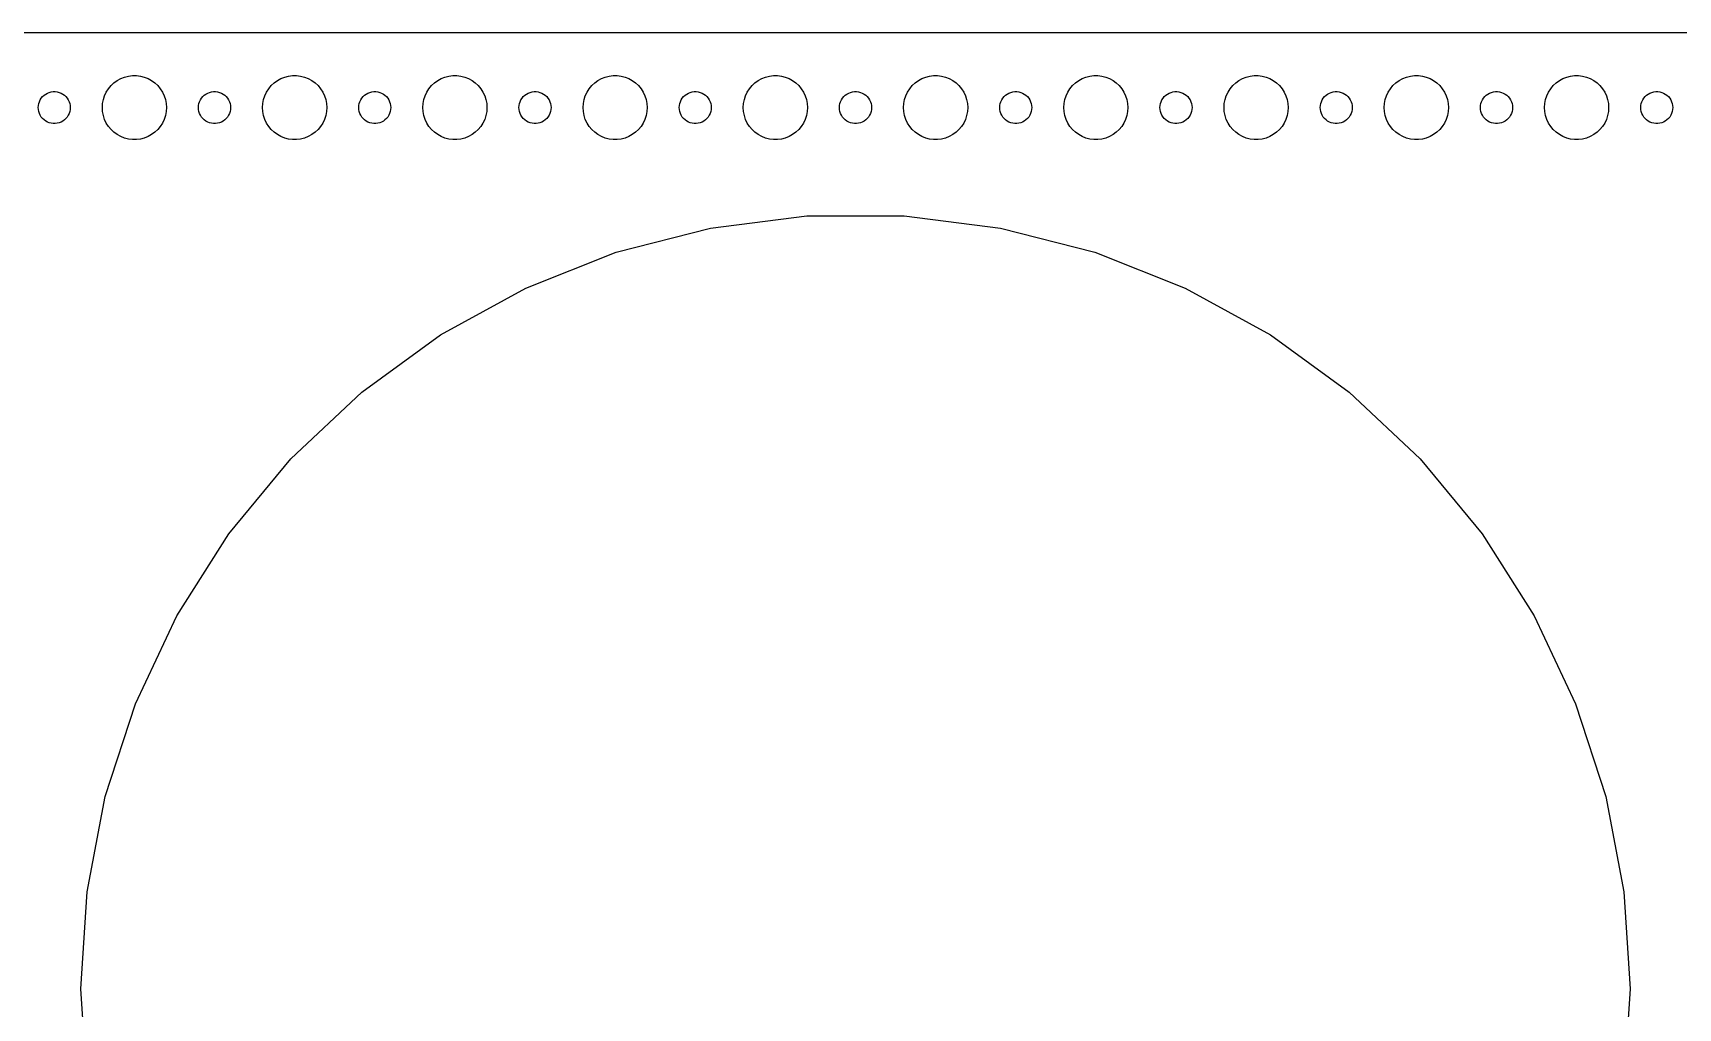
# Model space of a CAD drawing. Header units: metres. Extents: x -314 to 314, y -89 to 89.
# Drawn here: x -2 to 152, y -1.8 to 89.5 of the extents above; entities that cross this region are included whole.
import ezdxf

# ---------------------------------------------------------------- set-up
doc = ezdxf.new("R2010")
doc.units = ezdxf.units.M

msp = doc.modelspace()

# ---------------------------------------------------------------- linework, layer by layer
for p, q in [((309.814, 89.4901), (-309.814, 89.4901)), ((5.31308, 84.5536), (5.58772, 84.8115)), ((5.58772, 84.8115), (5.89252, 85.033)), ((5.89252, 85.033), (6.22266, 85.2145)), ((6.22266, 85.2145), (6.57294, 85.3532)), ((6.57294, 85.3532), (6.93785, 85.4469)), ((6.93785, 85.4469), (7.31161, 85.4941)), ((7.31161, 85.4941), (7.68837, 85.4941)), ((7.68837, 85.4941), (8.06213, 85.4469)), ((8.06213, 85.4469), (8.42705, 85.3532)), ((8.42705, 85.3532), (8.77733, 85.2145)), ((8.77733, 85.2145), (9.10747, 85.033)), ((9.10747, 85.033), (9.41226, 84.8115)), ((9.41226, 84.8115), (9.6869, 84.5536)), ((20.3131, 84.5536), (20.5877, 84.8115)), ((20.5877, 84.8115), (20.8925, 85.033)), ((20.8925, 85.033), (21.2227, 85.2145)), ((21.2227, 85.2145), (21.5729, 85.3532)), ((21.5729, 85.3532), (21.9379, 85.4469)), ((21.9379, 85.4469), (22.3116, 85.4941)), ((22.3116, 85.4941), (22.6884, 85.4941)), ((22.6884, 85.4941), (23.0621, 85.4469)), ((23.0621, 85.4469), (23.427, 85.3532)), ((23.427, 85.3532), (23.7773, 85.2145)), ((23.7773, 85.2145), (24.1075, 85.033)), ((24.1075, 85.033), (24.4123, 84.8115)), ((24.4123, 84.8115), (24.6869, 84.5536)), ((35.3131, 84.5536), (35.5877, 84.8115)), ((35.5877, 84.8115), (35.8925, 85.033)), ((35.8925, 85.033), (36.2227, 85.2145)), ((36.2227, 85.2145), (36.5729, 85.3532)), ((36.5729, 85.3532), (36.9379, 85.4469)), ((36.9379, 85.4469), (37.3116, 85.4941)), ((37.3116, 85.4941), (37.6884, 85.4941)), ((37.6884, 85.4941), (38.0621, 85.4469)), ((38.0621, 85.4469), (38.427, 85.3532)), ((38.427, 85.3532), (38.7773, 85.2145)), ((38.7773, 85.2145), (39.1075, 85.033)), ((39.1075, 85.033), (39.4123, 84.8115)), ((39.4123, 84.8115), (39.6869, 84.5536)), ((50.3131, 84.5536), (50.5877, 84.8115)), ((50.5877, 84.8115), (50.8925, 85.033)), ((50.8925, 85.033), (51.2227, 85.2145)), ((51.2227, 85.2145), (51.5729, 85.3532)), ((51.5729, 85.3532), (51.9379, 85.4469)), ((51.9379, 85.4469), (52.3116, 85.4941)), ((52.3116, 85.4941), (52.6884, 85.4941)), ((52.6884, 85.4941), (53.0621, 85.4469)), ((53.0621, 85.4469), (53.427, 85.3532)), ((53.427, 85.3532), (53.7773, 85.2145)), ((53.7773, 85.2145), (54.1075, 85.033)), ((54.1075, 85.033), (54.4123, 84.8115)), ((54.4123, 84.8115), (54.6869, 84.5536)), ((65.3131, 84.5536), (65.5877, 84.8115)), ((65.5877, 84.8115), (65.8925, 85.033)), ((65.8925, 85.033), (66.2227, 85.2145)), ((66.2227, 85.2145), (66.573, 85.3532)), ((66.573, 85.3532), (66.9379, 85.4469)), ((66.9379, 85.4469), (67.3116, 85.4941)), ((67.3116, 85.4941), (67.6884, 85.4941)), ((67.6884, 85.4941), (68.0621, 85.4469)), ((68.0621, 85.4469), (68.427, 85.3532)), ((68.427, 85.3532), (68.7773, 85.2145)), ((68.7773, 85.2145), (69.1075, 85.033)), ((69.1075, 85.033), (69.4123, 84.8115)), ((69.4123, 84.8115), (69.6869, 84.5536)), ((80.3131, 84.5536), (80.5877, 84.8115)), ((80.5877, 84.8115), (80.8925, 85.033)), ((80.8925, 85.033), (81.2227, 85.2145)), ((81.2227, 85.2145), (81.573, 85.3532)), ((81.573, 85.3532), (81.9379, 85.4469)), ((81.9379, 85.4469), (82.3116, 85.4941)), ((82.3116, 85.4941), (82.6884, 85.4941)), ((82.6884, 85.4941), (83.0621, 85.4469)), ((83.0621, 85.4469), (83.427, 85.3532)), ((83.427, 85.3532), (83.7773, 85.2145)), ((83.7773, 85.2145), (84.1075, 85.033)), ((84.1075, 85.033), (84.4123, 84.8115)), ((84.4123, 84.8115), (84.6869, 84.5536)), ((95.3131, 84.5536), (95.5877, 84.8115)), ((95.5877, 84.8115), (95.8925, 85.033)), ((95.8925, 85.033), (96.2227, 85.2145)), ((96.2227, 85.2145), (96.573, 85.3532)), ((96.573, 85.3532), (96.9379, 85.4469)), ((96.9379, 85.4469), (97.3116, 85.4941)), ((97.3116, 85.4941), (97.6884, 85.4941)), ((97.6884, 85.4941), (98.0621, 85.4469)), ((98.0621, 85.4469), (98.427, 85.3532)), ((98.427, 85.3532), (98.7773, 85.2145)), ((98.7773, 85.2145), (99.1075, 85.033)), ((99.1075, 85.033), (99.4123, 84.8115)), ((99.4123, 84.8115), (99.6869, 84.5536)), ((110.313, 84.5536), (110.588, 84.8115)), ((110.588, 84.8115), (110.893, 85.033)), ((110.893, 85.033), (111.223, 85.2145)), ((111.223, 85.2145), (111.573, 85.3532)), ((111.573, 85.3532), (111.938, 85.4469)), ((111.938, 85.4469), (112.312, 85.4941)), ((112.312, 85.4941), (112.688, 85.4941)), ((112.688, 85.4941), (113.062, 85.4469)), ((113.062, 85.4469), (113.427, 85.3532)), ((113.427, 85.3532), (113.777, 85.2145)), ((113.777, 85.2145), (114.107, 85.033)), ((114.107, 85.033), (114.412, 84.8115)), ((114.412, 84.8115), (114.687, 84.5536)), ((125.313, 84.5536), (125.588, 84.8115)), ((125.588, 84.8115), (125.893, 85.033)), ((125.893, 85.033), (126.223, 85.2145)), ((126.223, 85.2145), (126.573, 85.3532)), ((126.573, 85.3532), (126.938, 85.4469)), ((126.938, 85.4469), (127.312, 85.4941)), ((127.312, 85.4941), (127.688, 85.4941)), ((127.688, 85.4941), (128.062, 85.4469)), ((128.062, 85.4469), (128.427, 85.3532)), ((128.427, 85.3532), (128.777, 85.2145)), ((128.777, 85.2145), (129.107, 85.033)), ((129.107, 85.033), (129.412, 84.8115)), ((129.412, 84.8115), (129.687, 84.5536)), ((140.313, 84.5536), (140.588, 84.8115)), ((140.588, 84.8115), (140.893, 85.033)), ((140.893, 85.033), (141.223, 85.2145)), ((141.223, 85.2145), (141.573, 85.3532)), ((141.573, 85.3532), (141.938, 85.4469)), ((141.938, 85.4469), (142.312, 85.4941)), ((142.312, 85.4941), (142.688, 85.4941)), ((142.688, 85.4941), (143.062, 85.4469)), ((143.062, 85.4469), (143.427, 85.3532)), ((143.427, 85.3532), (143.777, 85.2145)), ((143.777, 85.2145), (144.107, 85.033)), ((144.107, 85.033), (144.412, 84.8115)), ((144.412, 84.8115), (144.687, 84.5536)), ((-1.39465, 83.0522), (-1.31445, 83.2226)), ((-1.31445, 83.2226), (-1.21352, 83.3817)), ((-1.21352, 83.3817), (-1.09344, 83.5268)), ((-1.09344, 83.5268), (-0.95613, 83.6558)), ((-0.95613, 83.6558), (-0.80373, 83.7665)), ((-0.80373, 83.7665), (-0.63866, 83.8572)), ((-0.63866, 83.8572), (-0.46352, 83.9266)), ((-0.46352, 83.9266), (-0.28107, 83.9734)), ((-0.28107, 83.9734), (-0.09418, 83.997)), ((-0.09418, 83.997), (0.09418, 83.997)), ((0.09418, 83.997), (0.28107, 83.9734)), ((0.28107, 83.9734), (0.46352, 83.9266)), ((0.46352, 83.9266), (0.63866, 83.8572)), ((0.63866, 83.8572), (0.80373, 83.7665)), ((0.80373, 83.7665), (0.95613, 83.6558)), ((0.95613, 83.6558), (1.09344, 83.5268)), ((1.09344, 83.5268), (1.21352, 83.3817)), ((1.21352, 83.3817), (1.31445, 83.2226)), ((1.31445, 83.2226), (1.39465, 83.0522)), ((4.52365, 82.876), (4.59424, 83.2461)), ((4.59424, 83.2461), (4.71066, 83.6044)), ((4.71066, 83.6044), (4.87108, 83.9453)), ((4.87108, 83.9453), (5.07294, 84.2634)), ((5.07294, 84.2634), (5.31308, 84.5536)), ((9.6869, 84.5536), (9.92705, 84.2634)), ((9.92705, 84.2634), (10.1289, 83.9453)), ((10.1289, 83.9453), (10.2893, 83.6044)), ((10.2893, 83.6044), (10.4057, 83.2461)), ((10.4057, 83.2461), (10.4763, 82.876)), ((13.6053, 83.0522), (13.6855, 83.2226)), ((13.6855, 83.2226), (13.7865, 83.3817)), ((13.7865, 83.3817), (13.9065, 83.5268)), ((13.9065, 83.5268), (14.0439, 83.6558)), ((14.0439, 83.6558), (14.1963, 83.7665)), ((14.1963, 83.7665), (14.3613, 83.8572)), ((14.3613, 83.8572), (14.5365, 83.9266)), ((14.5365, 83.9266), (14.7189, 83.9734)), ((14.7189, 83.9734), (14.9058, 83.997)), ((14.9058, 83.997), (15.0942, 83.997)), ((15.0942, 83.997), (15.2811, 83.9734)), ((15.2811, 83.9734), (15.4635, 83.9266)), ((15.4635, 83.9266), (15.6387, 83.8572)), ((15.6387, 83.8572), (15.8037, 83.7665)), ((15.8037, 83.7665), (15.9561, 83.6558)), ((15.9561, 83.6558), (16.0934, 83.5268)), ((16.0934, 83.5268), (16.2135, 83.3817)), ((16.2135, 83.3817), (16.3145, 83.2226)), ((16.3145, 83.2226), (16.3947, 83.0522)), ((19.5237, 82.876), (19.5942, 83.2461)), ((19.5942, 83.2461), (19.7107, 83.6044)), ((19.7107, 83.6044), (19.8711, 83.9453)), ((19.8711, 83.9453), (20.0729, 84.2634)), ((20.0729, 84.2634), (20.3131, 84.5536)), ((24.6869, 84.5536), (24.927, 84.2634)), ((24.927, 84.2634), (25.1289, 83.9453)), ((25.1289, 83.9453), (25.2893, 83.6044)), ((25.2893, 83.6044), (25.4057, 83.2461)), ((25.4057, 83.2461), (25.4763, 82.876)), ((28.6053, 83.0522), (28.6855, 83.2226)), ((28.6855, 83.2226), (28.7865, 83.3817)), ((28.7865, 83.3817), (28.9065, 83.5268)), ((28.9065, 83.5268), (29.0439, 83.6558)), ((29.0439, 83.6558), (29.1963, 83.7665)), ((29.1963, 83.7665), (29.3613, 83.8572)), ((29.3613, 83.8572), (29.5365, 83.9266)), ((29.5365, 83.9266), (29.7189, 83.9734)), ((29.7189, 83.9734), (29.9058, 83.997)), ((29.9058, 83.997), (30.0942, 83.997)), ((30.0942, 83.997), (30.2811, 83.9734)), ((30.2811, 83.9734), (30.4635, 83.9266)), ((30.4635, 83.9266), (30.6387, 83.8572)), ((30.6387, 83.8572), (30.8037, 83.7665)), ((30.8037, 83.7665), (30.9561, 83.6558)), ((30.9561, 83.6558), (31.0934, 83.5268)), ((31.0934, 83.5268), (31.2135, 83.3817)), ((31.2135, 83.3817), (31.3145, 83.2226)), ((31.3145, 83.2226), (31.3947, 83.0522)), ((34.5237, 82.876), (34.5942, 83.2461)), ((34.5942, 83.2461), (34.7107, 83.6044)), ((34.7107, 83.6044), (34.8711, 83.9453)), ((34.8711, 83.9453), (35.0729, 84.2634)), ((35.0729, 84.2634), (35.3131, 84.5536)), ((39.6869, 84.5536), (39.927, 84.2634)), ((39.927, 84.2634), (40.1289, 83.9453)), ((40.1289, 83.9453), (40.2893, 83.6044)), ((40.2893, 83.6044), (40.4057, 83.2461)), ((40.4057, 83.2461), (40.4763, 82.876)), ((43.6053, 83.0522), (43.6855, 83.2226)), ((43.6855, 83.2226), (43.7865, 83.3817)), ((43.7865, 83.3817), (43.9065, 83.5268)), ((43.9065, 83.5268), (44.0439, 83.6558)), ((44.0439, 83.6558), (44.1963, 83.7665)), ((44.1963, 83.7665), (44.3613, 83.8572)), ((44.3613, 83.8572), (44.5365, 83.9266)), ((44.5365, 83.9266), (44.7189, 83.9734)), ((44.7189, 83.9734), (44.9058, 83.997)), ((44.9058, 83.997), (45.0942, 83.997)), ((45.0942, 83.997), (45.2811, 83.9734)), ((45.2811, 83.9734), (45.4635, 83.9266)), ((45.4635, 83.9266), (45.6387, 83.8572)), ((45.6387, 83.8572), (45.8037, 83.7665)), ((45.8037, 83.7665), (45.9561, 83.6558)), ((45.9561, 83.6558), (46.0934, 83.5268)), ((46.0934, 83.5268), (46.2135, 83.3817)), ((46.2135, 83.3817), (46.3145, 83.2226)), ((46.3145, 83.2226), (46.3947, 83.0522)), ((49.5237, 82.876), (49.5942, 83.2461)), ((49.5942, 83.2461), (49.7107, 83.6044)), ((49.7107, 83.6044), (49.8711, 83.9453)), ((49.8711, 83.9453), (50.0729, 84.2634)), ((50.0729, 84.2634), (50.3131, 84.5536)), ((54.6869, 84.5536), (54.927, 84.2634)), ((54.927, 84.2634), (55.1289, 83.9453)), ((55.1289, 83.9453), (55.2893, 83.6044)), ((55.2893, 83.6044), (55.4057, 83.2461)), ((55.4057, 83.2461), (55.4763, 82.876)), ((58.6053, 83.0522), (58.6855, 83.2226)), ((58.6855, 83.2226), (58.7865, 83.3817)), ((58.7865, 83.3817), (58.9065, 83.5268)), ((58.9065, 83.5268), (59.0439, 83.6558)), ((59.0439, 83.6558), (59.1963, 83.7665)), ((59.1963, 83.7665), (59.3613, 83.8572)), ((59.3613, 83.8572), (59.5365, 83.9266)), ((59.5365, 83.9266), (59.7189, 83.9734)), ((59.7189, 83.9734), (59.9058, 83.997)), ((59.9058, 83.997), (60.0942, 83.997)), ((60.0942, 83.997), (60.2811, 83.9734)), ((60.2811, 83.9734), (60.4635, 83.9266)), ((60.4635, 83.9266), (60.6387, 83.8572)), ((60.6387, 83.8572), (60.8037, 83.7665)), ((60.8037, 83.7665), (60.9561, 83.6558)), ((60.9561, 83.6558), (61.0934, 83.5268)), ((61.0934, 83.5268), (61.2135, 83.3817)), ((61.2135, 83.3817), (61.3145, 83.2226)), ((61.3145, 83.2226), (61.3947, 83.0522)), ((64.5237, 82.876), (64.5943, 83.2461)), ((64.5943, 83.2461), (64.7107, 83.6044)), ((64.7107, 83.6044), (64.8711, 83.9453)), ((64.8711, 83.9453), (65.073, 84.2634)), ((65.073, 84.2634), (65.3131, 84.5536)), ((69.6869, 84.5536), (69.927, 84.2634)), ((69.927, 84.2634), (70.1289, 83.9453)), ((70.1289, 83.9453), (70.2893, 83.6044)), ((70.2893, 83.6044), (70.4057, 83.2461)), ((70.4057, 83.2461), (70.4763, 82.876)), ((73.6053, 83.0522), (73.6855, 83.2226)), ((73.6855, 83.2226), (73.7865, 83.3817)), ((73.7865, 83.3817), (73.9065, 83.5268)), ((73.9065, 83.5268), (74.0439, 83.6558)), ((74.0439, 83.6558), (74.1963, 83.7665)), ((74.1963, 83.7665), (74.3613, 83.8572)), ((74.3613, 83.8572), (74.5365, 83.9266)), ((74.5365, 83.9266), (74.7189, 83.9734)), ((74.7189, 83.9734), (74.9058, 83.997)), ((74.9058, 83.997), (75.0942, 83.997)), ((75.0942, 83.997), (75.2811, 83.9734)), ((75.2811, 83.9734), (75.4635, 83.9266)), ((75.4635, 83.9266), (75.6387, 83.8572)), ((75.6387, 83.8572), (75.8037, 83.7665)), ((75.8037, 83.7665), (75.9561, 83.6558)), ((75.9561, 83.6558), (76.0934, 83.5268)), ((76.0934, 83.5268), (76.2135, 83.3817)), ((76.2135, 83.3817), (76.3145, 83.2226)), ((76.3145, 83.2226), (76.3947, 83.0522)), ((79.5237, 82.876), (79.5943, 83.2461)), ((79.5943, 83.2461), (79.7107, 83.6044)), ((79.7107, 83.6044), (79.8711, 83.9453)), ((79.8711, 83.9453), (80.073, 84.2634)), ((80.073, 84.2634), (80.3131, 84.5536)), ((84.6869, 84.5536), (84.927, 84.2634)), ((84.927, 84.2634), (85.1289, 83.9453)), ((85.1289, 83.9453), (85.2893, 83.6044)), ((85.2893, 83.6044), (85.4057, 83.2461)), ((85.4057, 83.2461), (85.4763, 82.876)), ((88.6053, 83.0522), (88.6855, 83.2226)), ((88.6855, 83.2226), (88.7865, 83.3817)), ((88.7865, 83.3817), (88.9065, 83.5268)), ((88.9065, 83.5268), (89.0439, 83.6558)), ((89.0439, 83.6558), (89.1963, 83.7665)), ((89.1963, 83.7665), (89.3613, 83.8572)), ((89.3613, 83.8572), (89.5365, 83.9266)), ((89.5365, 83.9266), (89.7189, 83.9734)), ((89.7189, 83.9734), (89.9058, 83.997)), ((89.9058, 83.997), (90.0942, 83.997)), ((90.0942, 83.997), (90.2811, 83.9734)), ((90.2811, 83.9734), (90.4635, 83.9266)), ((90.4635, 83.9266), (90.6387, 83.8572)), ((90.6387, 83.8572), (90.8037, 83.7665)), ((90.8037, 83.7665), (90.9561, 83.6558)), ((90.9561, 83.6558), (91.0934, 83.5268)), ((91.0934, 83.5268), (91.2135, 83.3817)), ((91.2135, 83.3817), (91.3145, 83.2226)), ((91.3145, 83.2226), (91.3947, 83.0522)), ((94.5237, 82.876), (94.5943, 83.2461)), ((94.5943, 83.2461), (94.7107, 83.6044)), ((94.7107, 83.6044), (94.8711, 83.9453)), ((94.8711, 83.9453), (95.073, 84.2634)), ((95.073, 84.2634), (95.3131, 84.5536)), ((99.6869, 84.5536), (99.927, 84.2634)), ((99.927, 84.2634), (100.129, 83.9453)), ((100.129, 83.9453), (100.289, 83.6044)), ((100.289, 83.6044), (100.406, 83.2461)), ((100.406, 83.2461), (100.476, 82.876)), ((103.605, 83.0522), (103.686, 83.2226)), ((103.686, 83.2226), (103.786, 83.3817)), ((103.786, 83.3817), (103.907, 83.5268)), ((103.907, 83.5268), (104.044, 83.6558)), ((104.044, 83.6558), (104.196, 83.7665)), ((104.196, 83.7665), (104.361, 83.8572)), ((104.361, 83.8572), (104.536, 83.9266)), ((104.536, 83.9266), (104.719, 83.9734)), ((104.719, 83.9734), (104.906, 83.997)), ((104.906, 83.997), (105.094, 83.997)), ((105.094, 83.997), (105.281, 83.9734)), ((105.281, 83.9734), (105.464, 83.9266)), ((105.464, 83.9266), (105.639, 83.8572)), ((105.639, 83.8572), (105.804, 83.7665)), ((105.804, 83.7665), (105.956, 83.6558)), ((105.956, 83.6558), (106.093, 83.5268)), ((106.093, 83.5268), (106.214, 83.3817)), ((106.214, 83.3817), (106.314, 83.2226)), ((106.314, 83.2226), (106.395, 83.0522)), ((109.524, 82.876), (109.594, 83.2461)), ((109.594, 83.2461), (109.711, 83.6044)), ((109.711, 83.6044), (109.871, 83.9453)), ((109.871, 83.9453), (110.073, 84.2634)), ((110.073, 84.2634), (110.313, 84.5536)), ((114.687, 84.5536), (114.927, 84.2634)), ((114.927, 84.2634), (115.129, 83.9453)), ((115.129, 83.9453), (115.289, 83.6044)), ((115.289, 83.6044), (115.406, 83.2461)), ((115.406, 83.2461), (115.476, 82.876)), ((118.605, 83.0522), (118.686, 83.2226)), ((118.686, 83.2226), (118.786, 83.3817)), ((118.786, 83.3817), (118.907, 83.5268)), ((118.907, 83.5268), (119.044, 83.6558)), ((119.044, 83.6558), (119.196, 83.7665)), ((119.196, 83.7665), (119.361, 83.8572)), ((119.361, 83.8572), (119.536, 83.9266)), ((119.536, 83.9266), (119.719, 83.9734)), ((119.719, 83.9734), (119.906, 83.997)), ((119.906, 83.997), (120.094, 83.997)), ((120.094, 83.997), (120.281, 83.9734)), ((120.281, 83.9734), (120.464, 83.9266)), ((120.464, 83.9266), (120.639, 83.8572)), ((120.639, 83.8572), (120.804, 83.7665)), ((120.804, 83.7665), (120.956, 83.6558)), ((120.956, 83.6558), (121.093, 83.5268)), ((121.093, 83.5268), (121.214, 83.3817)), ((121.214, 83.3817), (121.314, 83.2226)), ((121.314, 83.2226), (121.395, 83.0522)), ((124.524, 82.876), (124.594, 83.2461)), ((124.594, 83.2461), (124.711, 83.6044)), ((124.711, 83.6044), (124.871, 83.9453)), ((124.871, 83.9453), (125.073, 84.2634)), ((125.073, 84.2634), (125.313, 84.5536)), ((129.687, 84.5536), (129.927, 84.2634)), ((129.927, 84.2634), (130.129, 83.9453)), ((130.129, 83.9453), (130.289, 83.6044)), ((130.289, 83.6044), (130.406, 83.2461)), ((130.406, 83.2461), (130.476, 82.876)), ((133.605, 83.0522), (133.686, 83.2226)), ((133.686, 83.2226), (133.786, 83.3817)), ((133.786, 83.3817), (133.907, 83.5268)), ((133.907, 83.5268), (134.044, 83.6558)), ((134.044, 83.6558), (134.196, 83.7665)), ((134.196, 83.7665), (134.361, 83.8572)), ((134.361, 83.8572), (134.536, 83.9266)), ((134.536, 83.9266), (134.719, 83.9734)), ((134.719, 83.9734), (134.906, 83.997)), ((134.906, 83.997), (135.094, 83.997)), ((135.094, 83.997), (135.281, 83.9734)), ((135.281, 83.9734), (135.464, 83.9266)), ((135.464, 83.9266), (135.639, 83.8572)), ((135.639, 83.8572), (135.804, 83.7665)), ((135.804, 83.7665), (135.956, 83.6558)), ((135.956, 83.6558), (136.093, 83.5268)), ((136.093, 83.5268), (136.214, 83.3817)), ((136.214, 83.3817), (136.314, 83.2226)), ((136.314, 83.2226), (136.395, 83.0522)), ((139.524, 82.876), (139.594, 83.2461)), ((139.594, 83.2461), (139.711, 83.6044)), ((139.711, 83.6044), (139.871, 83.9453)), ((139.871, 83.9453), (140.073, 84.2634)), ((140.073, 84.2634), (140.313, 84.5536)), ((144.687, 84.5536), (144.927, 84.2634)), ((144.927, 84.2634), (145.129, 83.9453)), ((145.129, 83.9453), (145.289, 83.6044)), ((145.289, 83.6044), (145.406, 83.2461)), ((145.406, 83.2461), (145.476, 82.876)), ((148.605, 83.0522), (148.686, 83.2226)), ((148.686, 83.2226), (148.786, 83.3817)), ((148.786, 83.3817), (148.907, 83.5268)), ((148.907, 83.5268), (149.044, 83.6558)), ((149.044, 83.6558), (149.196, 83.7665)), ((149.196, 83.7665), (149.361, 83.8572)), ((149.361, 83.8572), (149.536, 83.9266)), ((149.536, 83.9266), (149.719, 83.9734)), ((149.719, 83.9734), (149.906, 83.997)), ((149.906, 83.997), (150.094, 83.997)), ((150.094, 83.997), (150.281, 83.9734)), ((150.281, 83.9734), (150.464, 83.9266)), ((150.464, 83.9266), (150.639, 83.8572)), ((150.639, 83.8572), (150.804, 83.7665)), ((150.804, 83.7665), (150.956, 83.6558)), ((150.956, 83.6558), (151.093, 83.5268)), ((151.093, 83.5268), (151.214, 83.3817)), ((151.214, 83.3817), (151.314, 83.2226)), ((151.314, 83.2226), (151.395, 83.0522)), ((-1.5, 82.5), (-1.48816, 82.688)), ((-1.48816, 82.312), (-1.5, 82.5)), ((-1.48816, 82.688), (-1.45287, 82.873)), ((-1.45287, 82.127), (-1.48816, 82.312)), ((-1.45287, 82.873), (-1.39465, 83.0522)), ((-1.39465, 81.9478), (-1.45287, 82.127)), ((-1.31445, 81.7774), (-1.39465, 81.9478)), ((-1.21352, 81.6183), (-1.31445, 81.7774)), ((1.31445, 81.7774), (1.21352, 81.6183)), ((1.39465, 81.9478), (1.31445, 81.7774)), ((1.39465, 83.0522), (1.45287, 82.873)), ((1.45287, 82.127), (1.39465, 81.9478)), ((1.45287, 82.873), (1.48816, 82.688)), ((1.48816, 82.312), (1.45287, 82.127)), ((1.48816, 82.688), (1.5, 82.5)), ((1.5, 82.5), (1.48816, 82.312)), ((4.5, 82.5), (4.52365, 82.876)), ((4.52365, 82.124), (4.5, 82.5)), ((4.59424, 81.7539), (4.52365, 82.124)), ((4.71066, 81.3956), (4.59424, 81.7539)), ((10.4057, 81.7539), (10.2893, 81.3956)), ((10.4763, 82.124), (10.4057, 81.7539)), ((10.4763, 82.876), (10.5, 82.5)), ((10.5, 82.5), (10.4763, 82.124)), ((13.5, 82.5), (13.5118, 82.688)), ((13.5118, 82.312), (13.5, 82.5)), ((13.5118, 82.688), (13.5471, 82.873)), ((13.5471, 82.127), (13.5118, 82.312)), ((13.5471, 82.873), (13.6053, 83.0522)), ((13.6053, 81.9478), (13.5471, 82.127)), ((13.6855, 81.7774), (13.6053, 81.9478)), ((13.7865, 81.6183), (13.6855, 81.7774)), ((16.3145, 81.7774), (16.2135, 81.6183)), ((16.3947, 81.9478), (16.3145, 81.7774)), ((16.3947, 83.0522), (16.4529, 82.873)), ((16.4529, 82.127), (16.3947, 81.9478)), ((16.4529, 82.873), (16.4882, 82.688)), ((16.4882, 82.312), (16.4529, 82.127)), ((16.4882, 82.688), (16.5, 82.5)), ((16.5, 82.5), (16.4882, 82.312)), ((19.5, 82.5), (19.5237, 82.876)), ((19.5237, 82.124), (19.5, 82.5)), ((19.5942, 81.7539), (19.5237, 82.124)), ((19.7107, 81.3956), (19.5942, 81.7539)), ((25.4057, 81.7539), (25.2893, 81.3956)), ((25.4763, 82.124), (25.4057, 81.7539)), ((25.4763, 82.876), (25.5, 82.5)), ((25.5, 82.5), (25.4763, 82.124)), ((28.5, 82.5), (28.5118, 82.688)), ((28.5118, 82.312), (28.5, 82.5)), ((28.5118, 82.688), (28.5471, 82.873)), ((28.5471, 82.127), (28.5118, 82.312)), ((28.5471, 82.873), (28.6053, 83.0522)), ((28.6053, 81.9478), (28.5471, 82.127)), ((28.6855, 81.7774), (28.6053, 81.9478)), ((28.7865, 81.6183), (28.6855, 81.7774)), ((31.3145, 81.7774), (31.2135, 81.6183)), ((31.3947, 81.9478), (31.3145, 81.7774)), ((31.3947, 83.0522), (31.4529, 82.873)), ((31.4529, 82.127), (31.3947, 81.9478)), ((31.4529, 82.873), (31.4882, 82.688)), ((31.4882, 82.312), (31.4529, 82.127)), ((31.4882, 82.688), (31.5, 82.5)), ((31.5, 82.5), (31.4882, 82.312)), ((34.5, 82.5), (34.5237, 82.876)), ((34.5237, 82.124), (34.5, 82.5)), ((34.5942, 81.7539), (34.5237, 82.124)), ((34.7107, 81.3956), (34.5942, 81.7539)), ((40.4057, 81.7539), (40.2893, 81.3956)), ((40.4763, 82.124), (40.4057, 81.7539)), ((40.4763, 82.876), (40.5, 82.5)), ((40.5, 82.5), (40.4763, 82.124)), ((43.5, 82.5), (43.5118, 82.688)), ((43.5118, 82.312), (43.5, 82.5)), ((43.5118, 82.688), (43.5471, 82.873)), ((43.5471, 82.127), (43.5118, 82.312)), ((43.5471, 82.873), (43.6053, 83.0522)), ((43.6053, 81.9478), (43.5471, 82.127)), ((43.6855, 81.7774), (43.6053, 81.9478)), ((43.7865, 81.6183), (43.6855, 81.7774)), ((46.3145, 81.7774), (46.2135, 81.6183)), ((46.3947, 81.9478), (46.3145, 81.7774)), ((46.3947, 83.0522), (46.4529, 82.873)), ((46.4529, 82.127), (46.3947, 81.9478)), ((46.4529, 82.873), (46.4882, 82.688)), ((46.4882, 82.312), (46.4529, 82.127)), ((46.4882, 82.688), (46.5, 82.5)), ((46.5, 82.5), (46.4882, 82.312)), ((49.5, 82.5), (49.5237, 82.876)), ((49.5237, 82.124), (49.5, 82.5)), ((49.5942, 81.7539), (49.5237, 82.124)), ((49.7107, 81.3956), (49.5942, 81.7539)), ((55.4057, 81.7539), (55.2893, 81.3956)), ((55.4763, 82.124), (55.4057, 81.7539)), ((55.4763, 82.876), (55.5, 82.5)), ((55.5, 82.5), (55.4763, 82.124)), ((58.5, 82.5), (58.5118, 82.688)), ((58.5118, 82.312), (58.5, 82.5)), ((58.5118, 82.688), (58.5471, 82.873)), ((58.5471, 82.127), (58.5118, 82.312)), ((58.5471, 82.873), (58.6053, 83.0522)), ((58.6053, 81.9478), (58.5471, 82.127)), ((58.6855, 81.7774), (58.6053, 81.9478)), ((58.7865, 81.6183), (58.6855, 81.7774)), ((61.3145, 81.7774), (61.2135, 81.6183)), ((61.3947, 81.9478), (61.3145, 81.7774)), ((61.3947, 83.0522), (61.4529, 82.873)), ((61.4529, 82.127), (61.3947, 81.9478)), ((61.4529, 82.873), (61.4882, 82.688)), ((61.4882, 82.312), (61.4529, 82.127)), ((61.4882, 82.688), (61.5, 82.5)), ((61.5, 82.5), (61.4882, 82.312)), ((64.5, 82.5), (64.5237, 82.876)), ((64.5237, 82.124), (64.5, 82.5)), ((64.5943, 81.7539), (64.5237, 82.124)), ((64.7107, 81.3956), (64.5943, 81.7539)), ((70.4057, 81.7539), (70.2893, 81.3956)), ((70.4763, 82.124), (70.4057, 81.7539)), ((70.4763, 82.876), (70.5, 82.5)), ((70.5, 82.5), (70.4763, 82.124)), ((73.5, 82.5), (73.5118, 82.688)), ((73.5118, 82.312), (73.5, 82.5)), ((73.5118, 82.688), (73.5471, 82.873)), ((73.5471, 82.127), (73.5118, 82.312)), ((73.5471, 82.873), (73.6053, 83.0522)), ((73.6053, 81.9478), (73.5471, 82.127)), ((73.6855, 81.7774), (73.6053, 81.9478)), ((73.7865, 81.6183), (73.6855, 81.7774)), ((76.3145, 81.7774), (76.2135, 81.6183)), ((76.3947, 81.9478), (76.3145, 81.7774)), ((76.3947, 83.0522), (76.4529, 82.873)), ((76.4529, 82.127), (76.3947, 81.9478)), ((76.4529, 82.873), (76.4882, 82.688)), ((76.4882, 82.312), (76.4529, 82.127)), ((76.4882, 82.688), (76.5, 82.5)), ((76.5, 82.5), (76.4882, 82.312)), ((79.5, 82.5), (79.5237, 82.876)), ((79.5237, 82.124), (79.5, 82.5)), ((79.5943, 81.7539), (79.5237, 82.124)), ((79.7107, 81.3956), (79.5943, 81.7539)), ((85.4057, 81.7539), (85.2893, 81.3956)), ((85.4763, 82.124), (85.4057, 81.7539)), ((85.4763, 82.876), (85.5, 82.5)), ((85.5, 82.5), (85.4763, 82.124)), ((88.5, 82.5), (88.5118, 82.688)), ((88.5118, 82.312), (88.5, 82.5)), ((88.5118, 82.688), (88.5471, 82.873)), ((88.5471, 82.127), (88.5118, 82.312)), ((88.5471, 82.873), (88.6053, 83.0522)), ((88.6053, 81.9478), (88.5471, 82.127)), ((88.6855, 81.7774), (88.6053, 81.9478)), ((88.7865, 81.6183), (88.6855, 81.7774)), ((91.3145, 81.7774), (91.2135, 81.6183)), ((91.3947, 81.9478), (91.3145, 81.7774)), ((91.3947, 83.0522), (91.4529, 82.873)), ((91.4529, 82.127), (91.3947, 81.9478)), ((91.4529, 82.873), (91.4882, 82.688)), ((91.4882, 82.312), (91.4529, 82.127)), ((91.4882, 82.688), (91.5, 82.5)), ((91.5, 82.5), (91.4882, 82.312)), ((94.5, 82.5), (94.5237, 82.876)), ((94.5237, 82.124), (94.5, 82.5)), ((94.5943, 81.7539), (94.5237, 82.124)), ((94.7107, 81.3956), (94.5943, 81.7539)), ((100.406, 81.7539), (100.289, 81.3956)), ((100.476, 82.124), (100.406, 81.7539)), ((100.476, 82.876), (100.5, 82.5)), ((100.5, 82.5), (100.476, 82.124)), ((103.5, 82.5), (103.512, 82.688)), ((103.512, 82.312), (103.5, 82.5)), ((103.512, 82.688), (103.547, 82.873)), ((103.547, 82.127), (103.512, 82.312)), ((103.547, 82.873), (103.605, 83.0522)), ((103.605, 81.9478), (103.547, 82.127)), ((103.686, 81.7774), (103.605, 81.9478)), ((103.786, 81.6183), (103.686, 81.7774)), ((106.314, 81.7774), (106.214, 81.6183)), ((106.395, 81.9478), (106.314, 81.7774)), ((106.395, 83.0522), (106.453, 82.873)), ((106.453, 82.127), (106.395, 81.9478)), ((106.453, 82.873), (106.488, 82.688)), ((106.488, 82.312), (106.453, 82.127)), ((106.488, 82.688), (106.5, 82.5)), ((106.5, 82.5), (106.488, 82.312)), ((109.5, 82.5), (109.524, 82.876)), ((109.524, 82.124), (109.5, 82.5)), ((109.594, 81.7539), (109.524, 82.124)), ((109.711, 81.3956), (109.594, 81.7539)), ((115.406, 81.7539), (115.289, 81.3956)), ((115.476, 82.124), (115.406, 81.7539)), ((115.476, 82.876), (115.5, 82.5)), ((115.5, 82.5), (115.476, 82.124)), ((118.5, 82.5), (118.512, 82.688)), ((118.512, 82.312), (118.5, 82.5)), ((118.512, 82.688), (118.547, 82.873)), ((118.547, 82.127), (118.512, 82.312)), ((118.547, 82.873), (118.605, 83.0522)), ((118.605, 81.9478), (118.547, 82.127)), ((118.686, 81.7774), (118.605, 81.9478)), ((118.786, 81.6183), (118.686, 81.7774)), ((121.314, 81.7774), (121.214, 81.6183)), ((121.395, 81.9478), (121.314, 81.7774)), ((121.395, 83.0522), (121.453, 82.873)), ((121.453, 82.127), (121.395, 81.9478)), ((121.453, 82.873), (121.488, 82.688)), ((121.488, 82.312), (121.453, 82.127)), ((121.488, 82.688), (121.5, 82.5)), ((121.5, 82.5), (121.488, 82.312)), ((124.5, 82.5), (124.524, 82.876)), ((124.524, 82.124), (124.5, 82.5)), ((124.594, 81.7539), (124.524, 82.124)), ((124.711, 81.3956), (124.594, 81.7539)), ((130.406, 81.7539), (130.289, 81.3956)), ((130.476, 82.124), (130.406, 81.7539)), ((130.476, 82.876), (130.5, 82.5)), ((130.5, 82.5), (130.476, 82.124)), ((133.5, 82.5), (133.512, 82.688)), ((133.512, 82.312), (133.5, 82.5)), ((133.512, 82.688), (133.547, 82.873)), ((133.547, 82.127), (133.512, 82.312)), ((133.547, 82.873), (133.605, 83.0522)), ((133.605, 81.9478), (133.547, 82.127)), ((133.686, 81.7774), (133.605, 81.9478)), ((133.786, 81.6183), (133.686, 81.7774)), ((136.314, 81.7774), (136.214, 81.6183)), ((136.395, 81.9478), (136.314, 81.7774)), ((136.395, 83.0522), (136.453, 82.873)), ((136.453, 82.127), (136.395, 81.9478)), ((136.453, 82.873), (136.488, 82.688)), ((136.488, 82.312), (136.453, 82.127)), ((136.488, 82.688), (136.5, 82.5)), ((136.5, 82.5), (136.488, 82.312)), ((139.5, 82.5), (139.524, 82.876)), ((139.524, 82.124), (139.5, 82.5)), ((139.594, 81.7539), (139.524, 82.124)), ((139.711, 81.3956), (139.594, 81.7539)), ((145.406, 81.7539), (145.289, 81.3956)), ((145.476, 82.124), (145.406, 81.7539)), ((145.476, 82.876), (145.5, 82.5)), ((145.5, 82.5), (145.476, 82.124)), ((148.5, 82.5), (148.512, 82.688)), ((148.512, 82.312), (148.5, 82.5)), ((148.512, 82.688), (148.547, 82.873)), ((148.547, 82.127), (148.512, 82.312)), ((148.547, 82.873), (148.605, 83.0522)), ((148.605, 81.9478), (148.547, 82.127)), ((148.686, 81.7774), (148.605, 81.9478)), ((148.786, 81.6183), (148.686, 81.7774)), ((151.314, 81.7774), (151.214, 81.6183)), ((151.395, 81.9478), (151.314, 81.7774)), ((151.395, 83.0522), (151.453, 82.873)), ((151.453, 82.127), (151.395, 81.9478)), ((151.453, 82.873), (151.488, 82.688)), ((151.488, 82.312), (151.453, 82.127)), ((151.488, 82.688), (151.5, 82.5)), ((151.5, 82.5), (151.488, 82.312)), ((-1.09344, 81.4732), (-1.21352, 81.6183)), ((-0.95613, 81.3442), (-1.09344, 81.4732)), ((-0.80373, 81.2335), (-0.95613, 81.3442)), ((-0.63866, 81.1428), (-0.80373, 81.2335)), ((-0.46352, 81.0734), (-0.63866, 81.1428)), ((-0.28107, 81.0266), (-0.46352, 81.0734)), ((-0.09418, 81.003), (-0.28107, 81.0266)), ((0.09418, 81.003), (-0.09418, 81.003)), ((0.28107, 81.0266), (0.09418, 81.003)), ((0.46352, 81.0734), (0.28107, 81.0266)), ((0.63866, 81.1428), (0.46352, 81.0734)), ((0.80373, 81.2335), (0.63866, 81.1428)), ((0.95613, 81.3442), (0.80373, 81.2335)), ((1.09344, 81.4732), (0.95613, 81.3442)), ((1.21352, 81.6183), (1.09344, 81.4732)), ((4.87108, 81.0547), (4.71066, 81.3956)), ((5.07294, 80.7366), (4.87108, 81.0547)), ((5.31308, 80.4464), (5.07294, 80.7366)), ((5.58772, 80.1885), (5.31308, 80.4464)), ((5.89252, 79.967), (5.58772, 80.1885)), ((9.41226, 80.1885), (9.10747, 79.967)), ((9.6869, 80.4464), (9.41226, 80.1885)), ((9.92705, 80.7366), (9.6869, 80.4464)), ((10.1289, 81.0547), (9.92705, 80.7366)), ((10.2893, 81.3956), (10.1289, 81.0547)), ((13.9065, 81.4732), (13.7865, 81.6183)), ((14.0439, 81.3442), (13.9065, 81.4732)), ((14.1963, 81.2335), (14.0439, 81.3442)), ((14.3613, 81.1428), (14.1963, 81.2335)), ((14.5365, 81.0734), (14.3613, 81.1428)), ((14.7189, 81.0266), (14.5365, 81.0734)), ((14.9058, 81.003), (14.7189, 81.0266)), ((15.0942, 81.003), (14.9058, 81.003)), ((15.2811, 81.0266), (15.0942, 81.003)), ((15.4635, 81.0734), (15.2811, 81.0266)), ((15.6387, 81.1428), (15.4635, 81.0734)), ((15.8037, 81.2335), (15.6387, 81.1428)), ((15.9561, 81.3442), (15.8037, 81.2335)), ((16.0934, 81.4732), (15.9561, 81.3442)), ((16.2135, 81.6183), (16.0934, 81.4732)), ((19.8711, 81.0547), (19.7107, 81.3956)), ((20.0729, 80.7366), (19.8711, 81.0547)), ((20.3131, 80.4464), (20.0729, 80.7366)), ((20.5877, 80.1885), (20.3131, 80.4464)), ((20.8925, 79.967), (20.5877, 80.1885)), ((24.4123, 80.1885), (24.1075, 79.967)), ((24.6869, 80.4464), (24.4123, 80.1885)), ((24.927, 80.7366), (24.6869, 80.4464)), ((25.1289, 81.0547), (24.927, 80.7366)), ((25.2893, 81.3956), (25.1289, 81.0547)), ((28.9065, 81.4732), (28.7865, 81.6183)), ((29.0439, 81.3442), (28.9065, 81.4732)), ((29.1963, 81.2335), (29.0439, 81.3442)), ((29.3613, 81.1428), (29.1963, 81.2335)), ((29.5365, 81.0734), (29.3613, 81.1428)), ((29.7189, 81.0266), (29.5365, 81.0734)), ((29.9058, 81.003), (29.7189, 81.0266)), ((30.0942, 81.003), (29.9058, 81.003)), ((30.2811, 81.0266), (30.0942, 81.003)), ((30.4635, 81.0734), (30.2811, 81.0266)), ((30.6387, 81.1428), (30.4635, 81.0734)), ((30.8037, 81.2335), (30.6387, 81.1428)), ((30.9561, 81.3442), (30.8037, 81.2335)), ((31.0934, 81.4732), (30.9561, 81.3442)), ((31.2135, 81.6183), (31.0934, 81.4732)), ((34.8711, 81.0547), (34.7107, 81.3956)), ((35.0729, 80.7366), (34.8711, 81.0547)), ((35.3131, 80.4464), (35.0729, 80.7366)), ((35.5877, 80.1885), (35.3131, 80.4464)), ((35.8925, 79.967), (35.5877, 80.1885)), ((39.4123, 80.1885), (39.1075, 79.967)), ((39.6869, 80.4464), (39.4123, 80.1885)), ((39.927, 80.7366), (39.6869, 80.4464)), ((40.1289, 81.0547), (39.927, 80.7366)), ((40.2893, 81.3956), (40.1289, 81.0547)), ((43.9065, 81.4732), (43.7865, 81.6183)), ((44.0439, 81.3442), (43.9065, 81.4732)), ((44.1963, 81.2335), (44.0439, 81.3442)), ((44.3613, 81.1428), (44.1963, 81.2335)), ((44.5365, 81.0734), (44.3613, 81.1428)), ((44.7189, 81.0266), (44.5365, 81.0734)), ((44.9058, 81.003), (44.7189, 81.0266)), ((45.0942, 81.003), (44.9058, 81.003)), ((45.2811, 81.0266), (45.0942, 81.003)), ((45.4635, 81.0734), (45.2811, 81.0266)), ((45.6387, 81.1428), (45.4635, 81.0734)), ((45.8037, 81.2335), (45.6387, 81.1428)), ((45.9561, 81.3442), (45.8037, 81.2335)), ((46.0934, 81.4732), (45.9561, 81.3442)), ((46.2135, 81.6183), (46.0934, 81.4732)), ((49.8711, 81.0547), (49.7107, 81.3956)), ((50.0729, 80.7366), (49.8711, 81.0547)), ((50.3131, 80.4464), (50.0729, 80.7366)), ((50.5877, 80.1885), (50.3131, 80.4464)), ((50.8925, 79.967), (50.5877, 80.1885)), ((54.4123, 80.1885), (54.1075, 79.967)), ((54.6869, 80.4464), (54.4123, 80.1885)), ((54.927, 80.7366), (54.6869, 80.4464)), ((55.1289, 81.0547), (54.927, 80.7366)), ((55.2893, 81.3956), (55.1289, 81.0547)), ((58.9065, 81.4732), (58.7865, 81.6183)), ((59.0439, 81.3442), (58.9065, 81.4732)), ((59.1963, 81.2335), (59.0439, 81.3442)), ((59.3613, 81.1428), (59.1963, 81.2335)), ((59.5365, 81.0734), (59.3613, 81.1428)), ((59.7189, 81.0266), (59.5365, 81.0734)), ((59.9058, 81.003), (59.7189, 81.0266)), ((60.0942, 81.003), (59.9058, 81.003)), ((60.2811, 81.0266), (60.0942, 81.003)), ((60.4635, 81.0734), (60.2811, 81.0266)), ((60.6387, 81.1428), (60.4635, 81.0734)), ((60.8037, 81.2335), (60.6387, 81.1428)), ((60.9561, 81.3442), (60.8037, 81.2335)), ((61.0934, 81.4732), (60.9561, 81.3442)), ((61.2135, 81.6183), (61.0934, 81.4732)), ((64.8711, 81.0547), (64.7107, 81.3956)), ((65.073, 80.7366), (64.8711, 81.0547)), ((65.3131, 80.4464), (65.073, 80.7366)), ((65.5877, 80.1885), (65.3131, 80.4464)), ((65.8925, 79.967), (65.5877, 80.1885)), ((69.4123, 80.1885), (69.1075, 79.967)), ((69.6869, 80.4464), (69.4123, 80.1885)), ((69.927, 80.7366), (69.6869, 80.4464)), ((70.1289, 81.0547), (69.927, 80.7366)), ((70.2893, 81.3956), (70.1289, 81.0547)), ((73.9065, 81.4732), (73.7865, 81.6183)), ((74.0439, 81.3442), (73.9065, 81.4732)), ((74.1963, 81.2335), (74.0439, 81.3442)), ((74.3613, 81.1428), (74.1963, 81.2335)), ((74.5365, 81.0734), (74.3613, 81.1428)), ((74.7189, 81.0266), (74.5365, 81.0734)), ((74.9058, 81.003), (74.7189, 81.0266)), ((75.0942, 81.003), (74.9058, 81.003)), ((75.2811, 81.0266), (75.0942, 81.003)), ((75.4635, 81.0734), (75.2811, 81.0266)), ((75.6387, 81.1428), (75.4635, 81.0734)), ((75.8037, 81.2335), (75.6387, 81.1428)), ((75.9561, 81.3442), (75.8037, 81.2335)), ((76.0934, 81.4732), (75.9561, 81.3442)), ((76.2135, 81.6183), (76.0934, 81.4732)), ((79.8711, 81.0547), (79.7107, 81.3956)), ((80.073, 80.7366), (79.8711, 81.0547)), ((80.3131, 80.4464), (80.073, 80.7366)), ((80.5877, 80.1885), (80.3131, 80.4464)), ((80.8925, 79.967), (80.5877, 80.1885)), ((84.4123, 80.1885), (84.1075, 79.967)), ((84.6869, 80.4464), (84.4123, 80.1885)), ((84.927, 80.7366), (84.6869, 80.4464)), ((85.1289, 81.0547), (84.927, 80.7366)), ((85.2893, 81.3956), (85.1289, 81.0547)), ((88.9065, 81.4732), (88.7865, 81.6183)), ((89.0439, 81.3442), (88.9065, 81.4732)), ((89.1963, 81.2335), (89.0439, 81.3442)), ((89.3613, 81.1428), (89.1963, 81.2335)), ((89.5365, 81.0734), (89.3613, 81.1428)), ((89.7189, 81.0266), (89.5365, 81.0734)), ((89.9058, 81.003), (89.7189, 81.0266)), ((90.0942, 81.003), (89.9058, 81.003)), ((90.2811, 81.0266), (90.0942, 81.003)), ((90.4635, 81.0734), (90.2811, 81.0266)), ((90.6387, 81.1428), (90.4635, 81.0734)), ((90.8037, 81.2335), (90.6387, 81.1428)), ((90.9561, 81.3442), (90.8037, 81.2335)), ((91.0934, 81.4732), (90.9561, 81.3442)), ((91.2135, 81.6183), (91.0934, 81.4732)), ((94.8711, 81.0547), (94.7107, 81.3956)), ((95.073, 80.7366), (94.8711, 81.0547)), ((95.3131, 80.4464), (95.073, 80.7366)), ((95.5877, 80.1885), (95.3131, 80.4464)), ((95.8925, 79.967), (95.5877, 80.1885)), ((99.4123, 80.1885), (99.1075, 79.967)), ((99.6869, 80.4464), (99.4123, 80.1885)), ((99.927, 80.7366), (99.6869, 80.4464)), ((100.129, 81.0547), (99.927, 80.7366)), ((100.289, 81.3956), (100.129, 81.0547)), ((103.907, 81.4732), (103.786, 81.6183)), ((104.044, 81.3442), (103.907, 81.4732)), ((104.196, 81.2335), (104.044, 81.3442)), ((104.361, 81.1428), (104.196, 81.2335)), ((104.536, 81.0734), (104.361, 81.1428)), ((104.719, 81.0266), (104.536, 81.0734)), ((104.906, 81.003), (104.719, 81.0266)), ((105.094, 81.003), (104.906, 81.003)), ((105.281, 81.0266), (105.094, 81.003)), ((105.464, 81.0734), (105.281, 81.0266)), ((105.639, 81.1428), (105.464, 81.0734)), ((105.804, 81.2335), (105.639, 81.1428)), ((105.956, 81.3442), (105.804, 81.2335)), ((106.093, 81.4732), (105.956, 81.3442)), ((106.214, 81.6183), (106.093, 81.4732)), ((109.871, 81.0547), (109.711, 81.3956)), ((110.073, 80.7366), (109.871, 81.0547)), ((110.313, 80.4464), (110.073, 80.7366)), ((110.588, 80.1885), (110.313, 80.4464)), ((110.893, 79.967), (110.588, 80.1885)), ((114.412, 80.1885), (114.107, 79.967)), ((114.687, 80.4464), (114.412, 80.1885)), ((114.927, 80.7366), (114.687, 80.4464)), ((115.129, 81.0547), (114.927, 80.7366)), ((115.289, 81.3956), (115.129, 81.0547)), ((118.907, 81.4732), (118.786, 81.6183)), ((119.044, 81.3442), (118.907, 81.4732)), ((119.196, 81.2335), (119.044, 81.3442)), ((119.361, 81.1428), (119.196, 81.2335)), ((119.536, 81.0734), (119.361, 81.1428)), ((119.719, 81.0266), (119.536, 81.0734)), ((119.906, 81.003), (119.719, 81.0266)), ((120.094, 81.003), (119.906, 81.003)), ((120.281, 81.0266), (120.094, 81.003)), ((120.464, 81.0734), (120.281, 81.0266)), ((120.639, 81.1428), (120.464, 81.0734)), ((120.804, 81.2335), (120.639, 81.1428)), ((120.956, 81.3442), (120.804, 81.2335)), ((121.093, 81.4732), (120.956, 81.3442)), ((121.214, 81.6183), (121.093, 81.4732)), ((124.871, 81.0547), (124.711, 81.3956)), ((125.073, 80.7366), (124.871, 81.0547)), ((125.313, 80.4464), (125.073, 80.7366)), ((125.588, 80.1885), (125.313, 80.4464)), ((125.893, 79.967), (125.588, 80.1885)), ((129.412, 80.1885), (129.107, 79.967)), ((129.687, 80.4464), (129.412, 80.1885)), ((129.927, 80.7366), (129.687, 80.4464)), ((130.129, 81.0547), (129.927, 80.7366)), ((130.289, 81.3956), (130.129, 81.0547)), ((133.907, 81.4732), (133.786, 81.6183)), ((134.044, 81.3442), (133.907, 81.4732)), ((134.196, 81.2335), (134.044, 81.3442)), ((134.361, 81.1428), (134.196, 81.2335)), ((134.536, 81.0734), (134.361, 81.1428)), ((134.719, 81.0266), (134.536, 81.0734)), ((134.906, 81.003), (134.719, 81.0266)), ((135.094, 81.003), (134.906, 81.003)), ((135.281, 81.0266), (135.094, 81.003)), ((135.464, 81.0734), (135.281, 81.0266)), ((135.639, 81.1428), (135.464, 81.0734)), ((135.804, 81.2335), (135.639, 81.1428)), ((135.956, 81.3442), (135.804, 81.2335)), ((136.093, 81.4732), (135.956, 81.3442)), ((136.214, 81.6183), (136.093, 81.4732)), ((139.871, 81.0547), (139.711, 81.3956)), ((140.073, 80.7366), (139.871, 81.0547)), ((140.313, 80.4464), (140.073, 80.7366)), ((140.588, 80.1885), (140.313, 80.4464)), ((140.893, 79.967), (140.588, 80.1885)), ((144.412, 80.1885), (144.107, 79.967)), ((144.687, 80.4464), (144.412, 80.1885)), ((144.927, 80.7366), (144.687, 80.4464)), ((145.129, 81.0547), (144.927, 80.7366)), ((145.289, 81.3956), (145.129, 81.0547)), ((148.907, 81.4732), (148.786, 81.6183)), ((149.044, 81.3442), (148.907, 81.4732)), ((149.196, 81.2335), (149.044, 81.3442)), ((149.361, 81.1428), (149.196, 81.2335)), ((149.536, 81.0734), (149.361, 81.1428)), ((149.719, 81.0266), (149.536, 81.0734)), ((149.906, 81.003), (149.719, 81.0266)), ((150.094, 81.003), (149.906, 81.003)), ((150.281, 81.0266), (150.094, 81.003)), ((150.464, 81.0734), (150.281, 81.0266)), ((150.639, 81.1428), (150.464, 81.0734)), ((150.804, 81.2335), (150.639, 81.1428)), ((150.956, 81.3442), (150.804, 81.2335)), ((151.093, 81.4732), (150.956, 81.3442)), ((151.214, 81.6183), (151.093, 81.4732)), ((6.22266, 79.7855), (5.89252, 79.967)), ((6.57294, 79.6468), (6.22266, 79.7855)), ((6.93785, 79.5531), (6.57294, 79.6468)), ((7.31161, 79.5059), (6.93785, 79.5531)), ((7.68837, 79.5059), (7.31161, 79.5059)), ((8.06213, 79.5531), (7.68837, 79.5059)), ((8.42705, 79.6468), (8.06213, 79.5531)), ((8.77733, 79.7855), (8.42705, 79.6468)), ((9.10747, 79.967), (8.77733, 79.7855)), ((21.2227, 79.7855), (20.8925, 79.967)), ((21.5729, 79.6468), (21.2227, 79.7855)), ((21.9379, 79.5531), (21.5729, 79.6468)), ((22.3116, 79.5059), (21.9379, 79.5531)), ((22.6884, 79.5059), (22.3116, 79.5059)), ((23.0621, 79.5531), (22.6884, 79.5059)), ((23.427, 79.6468), (23.0621, 79.5531)), ((23.7773, 79.7855), (23.427, 79.6468)), ((24.1075, 79.967), (23.7773, 79.7855)), ((36.2227, 79.7855), (35.8925, 79.967)), ((36.5729, 79.6468), (36.2227, 79.7855)), ((36.9379, 79.5531), (36.5729, 79.6468)), ((37.3116, 79.5059), (36.9379, 79.5531)), ((37.6884, 79.5059), (37.3116, 79.5059)), ((38.0621, 79.5531), (37.6884, 79.5059)), ((38.427, 79.6468), (38.0621, 79.5531)), ((38.7773, 79.7855), (38.427, 79.6468)), ((39.1075, 79.967), (38.7773, 79.7855)), ((51.2227, 79.7855), (50.8925, 79.967)), ((51.5729, 79.6468), (51.2227, 79.7855)), ((51.9379, 79.5531), (51.5729, 79.6468)), ((52.3116, 79.5059), (51.9379, 79.5531)), ((52.6884, 79.5059), (52.3116, 79.5059)), ((53.0621, 79.5531), (52.6884, 79.5059)), ((53.427, 79.6468), (53.0621, 79.5531)), ((53.7773, 79.7855), (53.427, 79.6468)), ((54.1075, 79.967), (53.7773, 79.7855)), ((66.2227, 79.7855), (65.8925, 79.967)), ((66.573, 79.6468), (66.2227, 79.7855)), ((66.9379, 79.5531), (66.573, 79.6468)), ((67.3116, 79.5059), (66.9379, 79.5531)), ((67.6884, 79.5059), (67.3116, 79.5059)), ((68.0621, 79.5531), (67.6884, 79.5059)), ((68.427, 79.6468), (68.0621, 79.5531)), ((68.7773, 79.7855), (68.427, 79.6468)), ((69.1075, 79.967), (68.7773, 79.7855)), ((81.2227, 79.7855), (80.8925, 79.967)), ((81.573, 79.6468), (81.2227, 79.7855)), ((81.9379, 79.5531), (81.573, 79.6468)), ((82.3116, 79.5059), (81.9379, 79.5531)), ((82.6884, 79.5059), (82.3116, 79.5059)), ((83.0621, 79.5531), (82.6884, 79.5059)), ((83.427, 79.6468), (83.0621, 79.5531)), ((83.7773, 79.7855), (83.427, 79.6468)), ((84.1075, 79.967), (83.7773, 79.7855)), ((96.2227, 79.7855), (95.8925, 79.967)), ((96.573, 79.6468), (96.2227, 79.7855)), ((96.9379, 79.5531), (96.573, 79.6468)), ((97.3116, 79.5059), (96.9379, 79.5531)), ((97.6884, 79.5059), (97.3116, 79.5059)), ((98.0621, 79.5531), (97.6884, 79.5059)), ((98.427, 79.6468), (98.0621, 79.5531)), ((98.7773, 79.7855), (98.427, 79.6468)), ((99.1075, 79.967), (98.7773, 79.7855)), ((111.223, 79.7855), (110.893, 79.967)), ((111.573, 79.6468), (111.223, 79.7855)), ((111.938, 79.5531), (111.573, 79.6468)), ((112.312, 79.5059), (111.938, 79.5531)), ((112.688, 79.5059), (112.312, 79.5059)), ((113.062, 79.5531), (112.688, 79.5059)), ((113.427, 79.6468), (113.062, 79.5531)), ((113.777, 79.7855), (113.427, 79.6468)), ((114.107, 79.967), (113.777, 79.7855)), ((126.223, 79.7855), (125.893, 79.967)), ((126.573, 79.6468), (126.223, 79.7855)), ((126.938, 79.5531), (126.573, 79.6468)), ((127.312, 79.5059), (126.938, 79.5531)), ((127.688, 79.5059), (127.312, 79.5059)), ((128.062, 79.5531), (127.688, 79.5059)), ((128.427, 79.6468), (128.062, 79.5531)), ((128.777, 79.7855), (128.427, 79.6468)), ((129.107, 79.967), (128.777, 79.7855)), ((141.223, 79.7855), (140.893, 79.967)), ((141.573, 79.6468), (141.223, 79.7855)), ((141.938, 79.5531), (141.573, 79.6468)), ((142.312, 79.5059), (141.938, 79.5531)), ((142.688, 79.5059), (142.312, 79.5059)), ((143.062, 79.5531), (142.688, 79.5059)), ((143.427, 79.6468), (143.062, 79.5531)), ((143.777, 79.7855), (143.427, 79.6468)), ((144.107, 79.967), (143.777, 79.7855)), ((52.5963, 68.9516), (61.4149, 71.2158)), ((61.4149, 71.2158), (70.4477, 72.3569)), ((70.4477, 72.3569), (79.5523, 72.3569)), ((79.5523, 72.3569), (88.5851, 71.2158)), ((88.5851, 71.2158), (97.4037, 68.9516)), ((44.131, 65.6), (52.5963, 68.9516)), ((97.4037, 68.9516), (105.869, 65.6)), ((36.1526, 61.2138), (44.131, 65.6)), ((105.869, 65.6), (113.847, 61.2138)), ((28.7868, 55.8622), (36.1526, 61.2138)), ((113.847, 61.2138), (121.213, 55.8622)), ((22.1498, 49.6297), (28.7868, 55.8622)), ((121.213, 55.8622), (127.85, 49.6297)), ((16.3463, 42.6144), (22.1498, 49.6297)), ((127.85, 49.6297), (133.654, 42.6144)), ((11.4678, 34.9271), (16.3463, 42.6144)), ((133.654, 42.6144), (138.532, 34.9271)), ((7.5912, 26.689), (11.4678, 34.9271)), ((138.532, 34.9271), (142.409, 26.689)), ((4.77771, 18.03), (7.5912, 26.689)), ((142.409, 26.689), (145.222, 18.03)), ((3.07167, 9.08665), (4.77771, 18.03)), ((145.222, 18.03), (146.928, 9.08665)), ((2.5, 0), (3.07167, 9.08665)), ((146.928, 9.08665), (147.5, 0)), ((3.07167, -9.08665), (2.5, 0)), ((147.5, 0), (146.928, -9.08665))]:
    msp.add_line(p, q)

doc.saveas('drawing.dxf')
